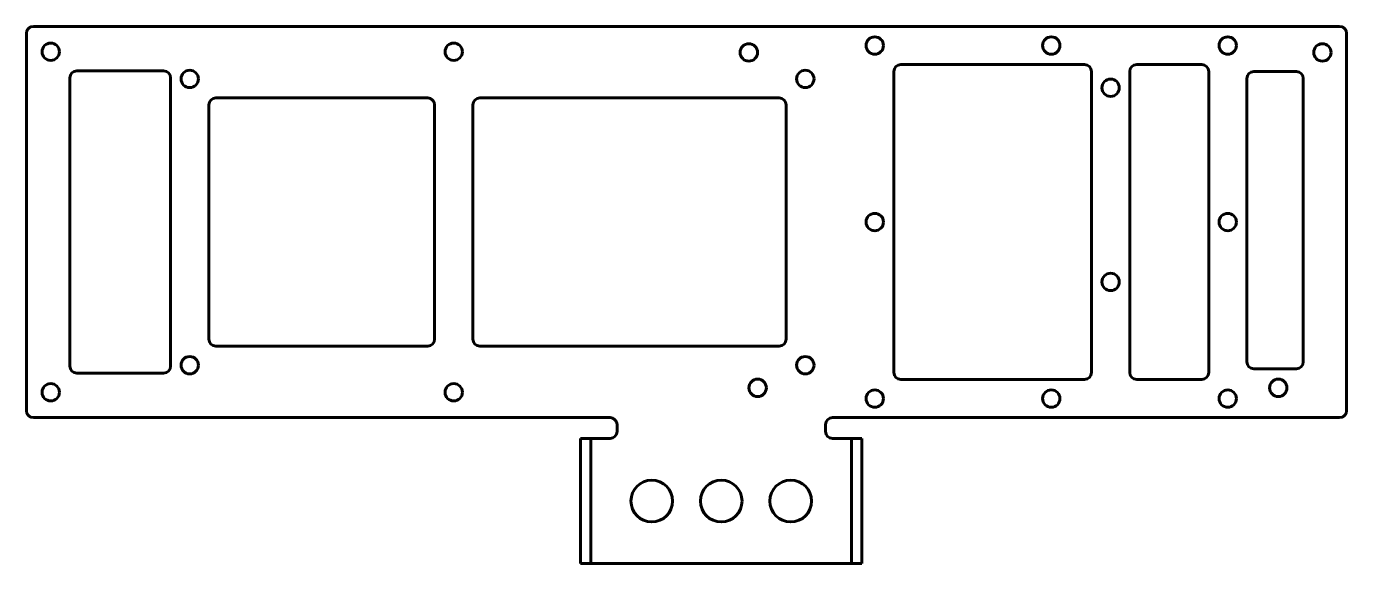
# Model space of a CAD drawing. Header units: millimetres. Extents: x -100 to 90, y 0 to 77.
import ezdxf

# ---------------------------------------------------------------- set-up
doc = ezdxf.new("R2010")
doc.units = ezdxf.units.MM
doc.linetypes.add('K5LT_BASIC', pattern=[0])

msp = doc.modelspace()

# ---------------------------------------------------------------- linework, layer by layer
at = {"color": 150, "linetype": 'K5LT_BASIC', "lineweight": 60, "true_color": 0x0080ff}
for p, q in [((-100, 76.3), (-100, 22)), ((89, 77.3), (-99, 77.3)), ((90, 22), (90, 76.3)), ((-80.25, 70.9), (-92.75, 70.9)), ((24.85, 70.8), (24.85, 27.5)), ((52.29, 71.8), (25.85, 71.8)), ((53.29, 27.5), (53.29, 70.8)), ((58.79, 70.8), (58.79, 27.5)), ((69.15, 71.8), (59.79, 71.8)), ((70.15, 27.5), (70.15, 70.8)), ((82.77, 70.8), (76.65, 70.8)), ((-93.75, 69.9), (-93.75, 28.4)), ((-79.25, 28.4), (-79.25, 69.9)), ((75.65, 69.8), (75.65, 29.04)), ((83.77, 29.04), (83.77, 69.8)), ((-42.25, 67), (-72.75, 67)), ((8.35, 67), (-34.75, 67)), ((-73.75, 66), (-73.75, 32.3)), ((-41.25, 32.3), (-41.25, 66)), ((-35.75, 66), (-35.75, 32.3)), ((9.35, 32.3), (9.35, 66)), ((-72.75, 31.3), (-42.25, 31.3)), ((-34.75, 31.3), (8.35, 31.3)), ((-92.75, 27.4), (-80.25, 27.4)), ((76.65, 28.04), (82.77, 28.04)), ((25.85, 26.5), (52.29, 26.5)), ((59.79, 26.5), (69.15, 26.5)), ((-99, 21), (-16, 21)), ((16, 21), (89, 21)), ((-15, 20), (-15, 19)), ((15, 19), (15, 20)), ((-20.25, 18), (-20.25, 17)), ((-20.25, 18), (-18.75, 18)), ((-17.25, 18), (-18.75, 18)), ((-18.75, 18), (-18.75, 17)), ((-16, 18), (-17.25, 18)), ((17.25, 18), (16, 18)), ((18.75, 18), (17.25, 18)), ((20.25, 18), (18.75, 18)), ((18.75, 17), (18.75, 18)), ((20.25, 17), (20.25, 18)), ((-20.25, 17), (-20.25, 1)), ((-18.75, 17), (-18.75, 1)), ((18.75, 1), (18.75, 17)), ((20.25, 1), (20.25, 17)), ((-20.25, 1), (-20.25, 0)), ((-18.75, 1), (-18.75, 0)), ((-17.25, 0), (17.25, 0)), ((17.25, 0), (18.75, 0)), ((18.75, 0), (18.75, 1)), ((20.25, 0), (20.25, 1)), ((-20.25, 0), (-18.75, 0)), ((-18.75, 0), (-17.25, 0)), ((20.25, 0), (18.75, 0))]:
    msp.add_line(p, q, dxfattribs=at)
for centre, radius in [((-96.5, 73.65), 1.25), ((-38.5, 73.65), 1.25), ((3.97, 73.55), 1.25), ((22.1, 74.55), 1.25), ((47.5, 74.55), 1.25), ((72.9, 74.55), 1.25), ((86.52, 73.55), 1.25), ((-76.5, 69.75), 1.25), ((12.1, 69.75), 1.25), ((56.04, 68.47), 1.25), ((22.1, 49.15), 1.25), ((72.9, 49.15), 1.25), ((56.04, 40.53), 1.25), ((-76.5, 28.55), 1.25), ((12.1, 28.55), 1.25), ((-96.5, 24.65), 1.25), ((-38.5, 24.65), 1.25), ((5.24, 25.29), 1.25), ((22.1, 23.75), 1.25), ((47.5, 23.75), 1.25), ((72.9, 23.75), 1.25), ((80.17, 25.29), 1.25), ((-10, 9), 3), ((0, 9), 3), ((10, 9), 3)]:
    msp.add_circle(centre, radius, dxfattribs=at)
for centre, start, end in [((-99, 76.3), 90, 180), ((89, 76.3), 0, 90), ((-92.75, 69.9), 90, 180), ((-80.25, 69.9), 0, 90), ((25.85, 70.8), 90, 180), ((52.29, 70.8), 0, 90), ((59.79, 70.8), 90, 180), ((69.15, 70.8), 0, 90), ((76.65, 69.8), 90, 180), ((82.77, 69.8), 0, 90), ((-72.75, 66), 90, 180), ((-42.25, 66), 0, 90), ((-34.75, 66), 90, 180), ((8.35, 66), 0, 90), ((-72.75, 32.3), 180, 270), ((-42.25, 32.3), 270, 0), ((-34.75, 32.3), 180, 270), ((8.35, 32.3), 270, 0), ((76.65, 29.04), 180, 270), ((82.77, 29.04), 270, 0), ((-92.75, 28.4), 180, 270), ((-80.25, 28.4), 270, 0), ((25.85, 27.5), 180, 270), ((52.29, 27.5), 270, 0), ((59.79, 27.5), 180, 270), ((69.15, 27.5), 270, 0), ((-99, 22), 180, 270), ((-16, 20), 0, 90), ((16, 20), 90, 180), ((89, 22), 270, 0), ((-16, 19), 270, 0), ((16, 19), 180, 270)]:
    msp.add_arc(centre, 1, start, end, dxfattribs=at)

doc.saveas('drawing.dxf')
